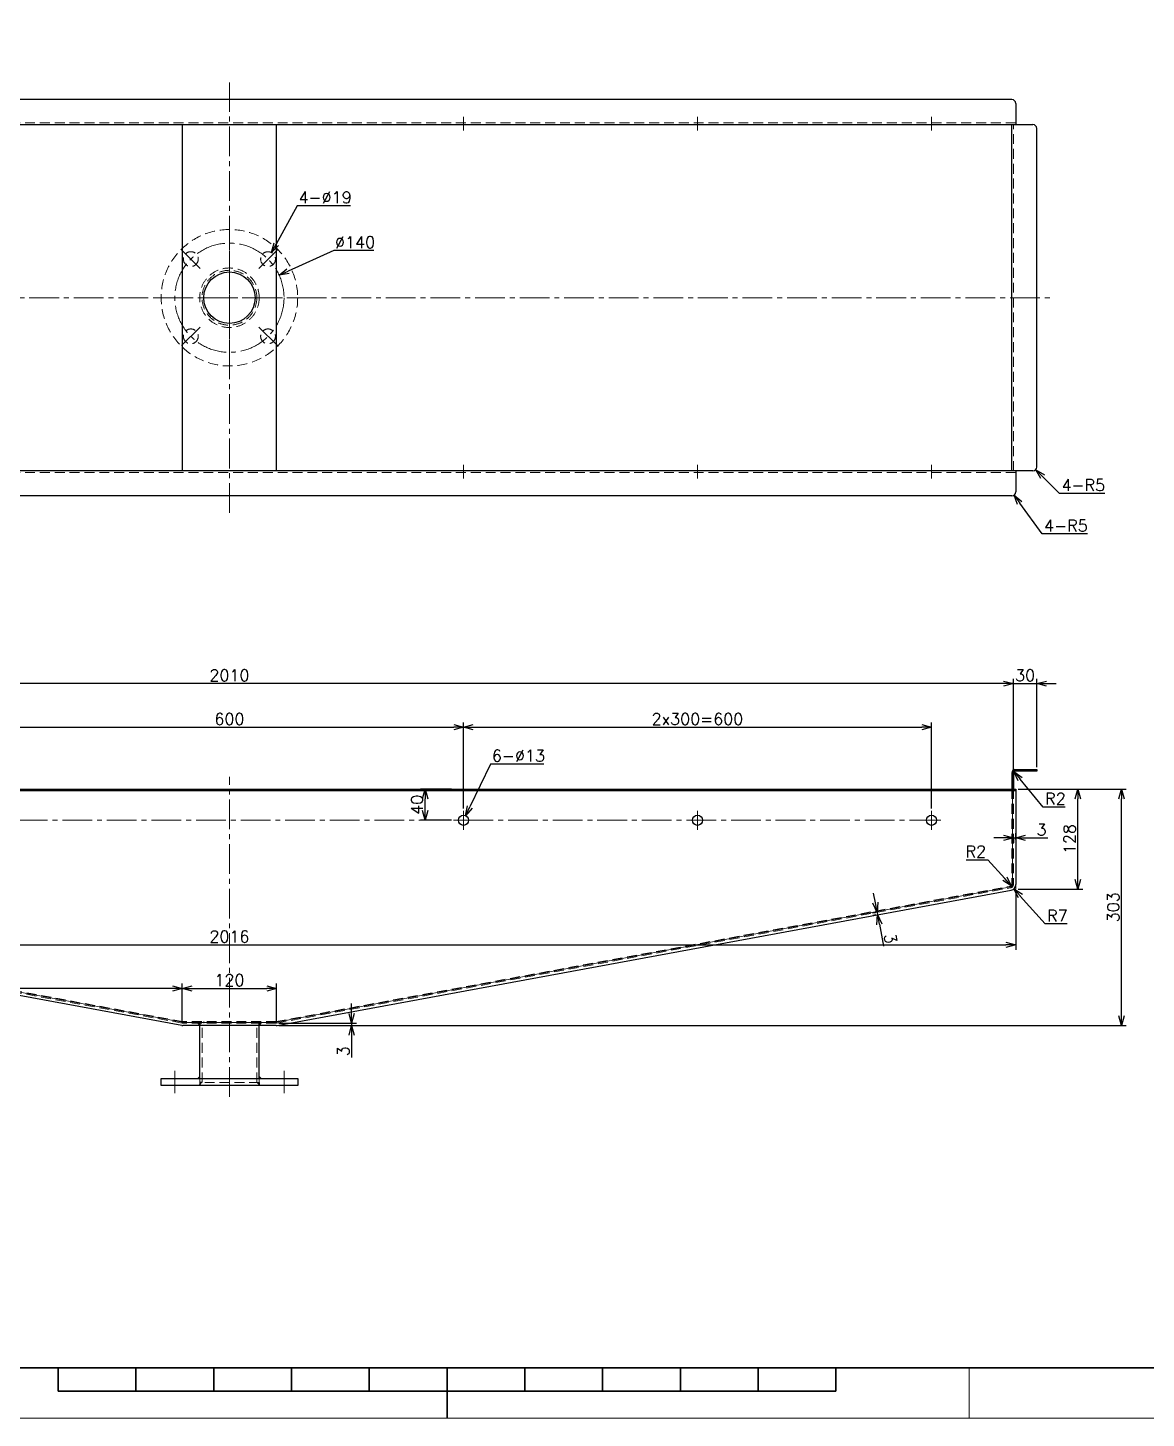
# Model space of a CAD drawing. Header units: millimetres. Extents: x 0 to 4141, y -24 to 2915.
# Drawn here: x 1598 to 3031, y 0 to 1782 of the extents above; entities that cross this region are included whole.
import ezdxf

# ---------------------------------------------------------------- set-up
doc = ezdxf.new("R2010")
doc.units = ezdxf.units.MM
doc.header["$LTSCALE"] = 2
doc.header["$PDMODE"] = 99
doc.header["$PDSIZE"] = 1
doc.linetypes.add('CENTER2', pattern=[28.575, 19.05, -3.175, 3.175, -3.175])
doc.linetypes.add('HIDDEN', pattern=[9.525, 6.35, -3.175])
for name, color, linetype, lineweight in [('04_HIDDEN', 2, 'HIDDEN', 13), ('05_CENTER', 4, 'CENTER2', 13), ('08_DIM', 3, 'Continuous', 13), ('90_FRAME', 5, 'Continuous', 35)]:
    doc.layers.add(name, color=color, linetype=linetype, lineweight=lineweight)
doc.layers.add('10_DRAFT', color=8, linetype='Continuous', lineweight=0, plot=False)
doc.layers.add('91_BLANK', color=5, linetype='Continuous', lineweight=0, plot=False)
doc.styles.add('KSS_TXT', font='txt.shx', dxfattribs={"bigfont": 'extfont2.shx'})
doc.dimstyles.new('KSS_DIM', dxfattribs={"dimscale": 5, "dimtxt": 3, "dimasz": 2.5, "dimexe": 1.25, "dimexo": 0.625, "dimtad": 1, "dimdsep": 46, "dimtxsty": 'KSS_TXT', "dimblk": 'OPEN30', "dimcen": 0, "dimazin": 2, "dimtfac": 0.75, "dimtmove": 0, "dimatfit": 3, "dimldrblk": 'OPEN30', "dimfxl": 1.25, "dimtolj": 1, "dimarcsym": 0})
doc.dimstyles.new('KSS_DIM$3', dxfattribs={"dimscale": 5, "dimtxt": 3, "dimasz": 2.5, "dimexe": 1.25, "dimexo": 0.625, "dimtad": 1, "dimtih": 1, "dimtoh": 1, "dimdsep": 46, "dimtxsty": 'KSS_TXT', "dimblk": 'OPEN30', "dimcen": 0, "dimazin": 2, "dimtfac": 0.75, "dimtofl": 0, "dimtmove": 0, "dimatfit": 3, "dimldrblk": 'OPEN30', "dimfxl": 1.25, "dimtolj": 1, "dimarcsym": 0})
doc.dimstyles.new('KSS_DIM$4', dxfattribs={"dimscale": 5, "dimtxt": 3, "dimasz": 2.5, "dimexe": 1.25, "dimexo": 0.625, "dimtad": 1, "dimtih": 1, "dimtoh": 1, "dimdsep": 46, "dimtxsty": 'KSS_TXT', "dimblk": 'OPEN30', "dimcen": 0, "dimse1": 1, "dimazin": 2, "dimtfac": 0.75, "dimtofl": 0, "dimtmove": 0, "dimatfit": 3, "dimldrblk": 'OPEN30', "dimfxl": 1.25, "dimtolj": 1, "dimarcsym": 0})

# ---------------------------------------------------------------- blocks, each defined once
blk = doc.blocks.new('_Open30')
at = {"color": 0, "linetype": 'ByBlock', "lineweight": -2}
for p, q in [((-1, 0.27), (0, 0)), ((0, 0), (-1, -0.27)), ((0, 0), (-1, 0))]:
    blk.add_line(p, q, dxfattribs=at)
blk = doc.blocks.new('*D153')
at = {"layer": '08_DIM', "color": 0, "lineweight": -2, "transparency": 16777216}
for p, q in [((1556.2, 781.6), (1556.2, 891.9)), ((2156.2, 781.6), (2156.2, 891.9)), ((1568.7, 885.7), (2143.7, 885.7))]:
    blk.add_line(p, q, dxfattribs=at)
at = {"layer": 'Defpoints', "color": 0, "transparency": 16777216}
for p in [(2156.2, 885.7), (1556.2, 778.5), (2156.2, 778.5)]:
    blk.add_point(p, dxfattribs=at)
at = {"layer": '08_DIM', "color": 0, "lineweight": -2, "transparency": 16777216, "xscale": 12.5, "yscale": 12.5, "zscale": 12.5, "rotation": 180}
blk.add_blockref('_Open30', (1556.2, 885.7), dxfattribs=at)
at = {"layer": '08_DIM', "color": 0, "lineweight": -2, "transparency": 16777216, "xscale": 12.5, "yscale": 12.5, "zscale": 12.5}
blk.add_blockref('_Open30', (2156.2, 885.7), dxfattribs=at)
at = {"layer": '08_DIM', "color": 0, "transparency": 16777216, "insert": (1856.2, 896.3), "char_height": 15, "attachment_point": 5, "style": 'KSS_TXT'}
blk.add_mtext('\\A1;600', dxfattribs=at)
blk = doc.blocks.new('*D154')
at = {"layer": '08_DIM', "color": 0, "lineweight": -2, "transparency": 16777216}
for p, q in [((2156.2, 781.6), (2156.2, 891.9)), ((2756.2, 781.6), (2756.2, 891.9)), ((2168.7, 885.7), (2743.7, 885.7))]:
    blk.add_line(p, q, dxfattribs=at)
at = {"layer": 'Defpoints', "color": 0, "transparency": 16777216}
for p in [(2756.2, 885.7), (2156.2, 778.5), (2756.2, 778.5)]:
    blk.add_point(p, dxfattribs=at)
at = {"layer": '08_DIM', "color": 0, "lineweight": -2, "transparency": 16777216, "xscale": 12.5, "yscale": 12.5, "zscale": 12.5, "rotation": 180}
blk.add_blockref('_Open30', (2156.2, 885.7), dxfattribs=at)
at = {"layer": '08_DIM', "color": 0, "lineweight": -2, "transparency": 16777216, "xscale": 12.5, "yscale": 12.5, "zscale": 12.5}
blk.add_blockref('_Open30', (2756.2, 885.7), dxfattribs=at)
at = {"layer": '08_DIM', "color": 0, "transparency": 16777216, "insert": (2456.2, 896.3), "char_height": 15, "attachment_point": 5, "style": 'KSS_TXT'}
blk.add_mtext('\\A1;2x300=600', dxfattribs=at)
blk = doc.blocks.new('*D156')
at = {"layer": '08_DIM', "color": 0, "lineweight": -2, "transparency": 16777216}
for p, q in [((2141.1, 806.4), (2101.1, 806.4)), ((2107.3, 778.9), (2107.3, 793.9)), ((2141.1, 766.4), (2101.1, 766.4))]:
    blk.add_line(p, q, dxfattribs=at)
at = {"layer": 'Defpoints', "color": 0, "transparency": 16777216}
for p in [(2107.3, 806.4), (2144.2, 806.4), (2144.2, 766.4)]:
    blk.add_point(p, dxfattribs=at)
at = {"layer": '08_DIM', "color": 0, "lineweight": -2, "transparency": 16777216, "xscale": 12.5, "yscale": 12.5, "zscale": 12.5}
for p, rotation in [((2107.3, 806.4), 90), ((2107.3, 766.4), 270)]:
    blk.add_blockref('_Open30', p, dxfattribs=dict(at, rotation=rotation))
at = {"layer": '08_DIM', "color": 0, "transparency": 16777216, "insert": (2096.7, 786.4), "char_height": 15, "attachment_point": 5, "rotation": 90, "style": 'KSS_TXT'}
blk.add_mtext('\\A1;40', dxfattribs=at)
blk = doc.blocks.new('*D158')
at = {"layer": '08_DIM', "color": 0, "lineweight": -2, "transparency": 16777216}
for p, q in [((2861.2, 830.6), (2861.2, 947.9)), ((2891.2, 834.6), (2891.2, 947.9)), ((2848.7, 941.6), (2836.2, 941.6)), ((2861.2, 941.6), (2891.2, 941.6)), ((2903.7, 941.6), (2916.2, 941.6))]:
    blk.add_line(p, q, dxfattribs=at)
at = {"layer": 'Defpoints', "color": 0, "transparency": 16777216}
for p in [(2891.2, 941.6), (2861.2, 827.4), (2891.2, 831.4)]:
    blk.add_point(p, dxfattribs=at)
at = {"layer": '08_DIM', "color": 0, "lineweight": -2, "transparency": 16777216, "xscale": 12.5, "yscale": 12.5, "zscale": 12.5}
blk.add_blockref('_Open30', (2861.2, 941.6), dxfattribs=at)
at = {"layer": '08_DIM', "color": 0, "lineweight": -2, "transparency": 16777216, "xscale": 12.5, "yscale": 12.5, "zscale": 12.5, "rotation": 180}
blk.add_blockref('_Open30', (2891.2, 941.6), dxfattribs=at)
at = {"layer": '08_DIM', "color": 0, "transparency": 16777216, "insert": (2876.2, 952.3), "char_height": 15, "attachment_point": 5, "style": 'KSS_TXT'}
blk.add_mtext('\\A1;30', dxfattribs=at)
blk = doc.blocks.new('*D159')
at = {"layer": '08_DIM', "color": 0, "lineweight": -2, "transparency": 16777216}
for p, q in [((851.2, 830.6), (851.2, 947.9)), ((2861.2, 830.6), (2861.2, 947.9)), ((2848.7, 941.6), (863.7, 941.6))]:
    blk.add_line(p, q, dxfattribs=at)
at = {"layer": 'Defpoints', "color": 0, "transparency": 16777216}
for p in [(851.2, 941.6), (851.2, 827.4), (2861.2, 827.4)]:
    blk.add_point(p, dxfattribs=at)
at = {"layer": '08_DIM', "color": 0, "lineweight": -2, "transparency": 16777216, "xscale": 12.5, "yscale": 12.5, "zscale": 12.5, "rotation": 180}
blk.add_blockref('_Open30', (851.2, 941.6), dxfattribs=at)
at = {"layer": '08_DIM', "color": 0, "lineweight": -2, "transparency": 16777216, "xscale": 12.5, "yscale": 12.5, "zscale": 12.5}
blk.add_blockref('_Open30', (2861.2, 941.6), dxfattribs=at)
at = {"layer": '08_DIM', "color": 0, "transparency": 16777216, "insert": (1856.2, 952.3), "char_height": 15, "attachment_point": 5, "style": 'KSS_TXT'}
blk.add_mtext('\\A1;2010', dxfattribs=at)
blk = doc.blocks.new('*D161')
at = {"layer": '08_DIM', "color": 0, "lineweight": -2, "transparency": 16777216}
for p, q in [((1795.8, 506.6), (1795.8, 557.2)), ((1916.6, 506.6), (1916.6, 557.2)), ((1808.3, 550.9), (1904.1, 550.9))]:
    blk.add_line(p, q, dxfattribs=at)
at = {"layer": 'Defpoints', "color": 0, "transparency": 16777216}
for p in [(1916.6, 550.9), (1795.8, 503.4), (1916.6, 503.4)]:
    blk.add_point(p, dxfattribs=at)
at = {"layer": '08_DIM', "color": 0, "lineweight": -2, "transparency": 16777216, "xscale": 12.5, "yscale": 12.5, "zscale": 12.5, "rotation": 180}
blk.add_blockref('_Open30', (1795.8, 550.9), dxfattribs=at)
at = {"layer": '08_DIM', "color": 0, "lineweight": -2, "transparency": 16777216, "xscale": 12.5, "yscale": 12.5, "zscale": 12.5}
blk.add_blockref('_Open30', (1916.6, 550.9), dxfattribs=at)
at = {"layer": '08_DIM', "color": 0, "transparency": 16777216, "insert": (1856.2, 561.5), "char_height": 15, "attachment_point": 5, "style": 'KSS_TXT'}
blk.add_mtext('\\A1;120', dxfattribs=at)
blk = doc.blocks.new('*D162')
at = {"layer": '08_DIM', "color": 0, "lineweight": -2, "transparency": 16777216}
for p, q in [((848.2, 675), (848.2, 544.7)), ((1795.8, 506.6), (1795.8, 557.2)), ((1783.3, 550.9), (860.7, 550.9))]:
    blk.add_line(p, q, dxfattribs=at)
at = {"layer": 'Defpoints', "color": 0, "transparency": 16777216}
for p in [(848.2, 678.1), (848.2, 550.9), (1795.8, 503.4)]:
    blk.add_point(p, dxfattribs=at)
at = {"layer": '08_DIM', "color": 0, "lineweight": -2, "transparency": 16777216, "xscale": 12.5, "yscale": 12.5, "zscale": 12.5, "rotation": 180}
blk.add_blockref('_Open30', (848.2, 550.9), dxfattribs=at)
at = {"layer": '08_DIM', "color": 0, "lineweight": -2, "transparency": 16777216, "xscale": 12.5, "yscale": 12.5, "zscale": 12.5}
blk.add_blockref('_Open30', (1795.8, 550.9), dxfattribs=at)
at = {"layer": '08_DIM', "color": 0, "transparency": 16777216, "insert": (1322, 561.5), "char_height": 15, "attachment_point": 5, "style": 'KSS_TXT'}
blk.add_mtext('\\A1;948', dxfattribs=at)
blk = doc.blocks.new('*D163')
at = {"layer": '08_DIM', "color": 0, "lineweight": -2, "transparency": 16777216}
for p, q in [((848.2, 676.1), (848.2, 600.5)), ((2864.2, 675), (2864.2, 600.5)), ((860.7, 606.8), (2851.7, 606.8))]:
    blk.add_line(p, q, dxfattribs=at)
at = {"layer": 'Defpoints', "color": 0, "transparency": 16777216}
for p in [(848.2, 679.2), (2864.2, 678.1), (2864.2, 606.8)]:
    blk.add_point(p, dxfattribs=at)
at = {"layer": '08_DIM', "color": 0, "lineweight": -2, "transparency": 16777216, "xscale": 12.5, "yscale": 12.5, "zscale": 12.5, "rotation": 180}
blk.add_blockref('_Open30', (848.2, 606.8), dxfattribs=at)
at = {"layer": '08_DIM', "color": 0, "lineweight": -2, "transparency": 16777216, "xscale": 12.5, "yscale": 12.5, "zscale": 12.5}
blk.add_blockref('_Open30', (2864.2, 606.8), dxfattribs=at)
at = {"layer": '08_DIM', "color": 0, "transparency": 16777216, "insert": (1856.2, 617.4), "char_height": 15, "attachment_point": 5, "style": 'KSS_TXT'}
blk.add_mtext('\\A1;2016', dxfattribs=at)
blk = doc.blocks.new('*D164')
at = {"layer": '08_DIM', "color": 0, "lineweight": -2, "transparency": 16777216}
for p, q in [((2867.3, 806.4), (2950.1, 806.4)), ((2943.9, 690.6), (2943.9, 793.9)), ((2867.3, 678.1), (2950.1, 678.1))]:
    blk.add_line(p, q, dxfattribs=at)
at = {"layer": 'Defpoints', "color": 0, "transparency": 16777216}
for p in [(2864.2, 806.4), (2943.9, 806.4), (2864.2, 678.1)]:
    blk.add_point(p, dxfattribs=at)
at = {"layer": '08_DIM', "color": 0, "lineweight": -2, "transparency": 16777216, "xscale": 12.5, "yscale": 12.5, "zscale": 12.5}
for p, rotation in [((2943.9, 806.4), 90), ((2943.9, 678.1), 270)]:
    blk.add_blockref('_Open30', p, dxfattribs=dict(at, rotation=rotation))
at = {"layer": '08_DIM', "color": 0, "transparency": 16777216, "insert": (2933.2, 742.3), "char_height": 15, "attachment_point": 5, "rotation": 90, "style": 'KSS_TXT'}
blk.add_mtext('\\A1;128', dxfattribs=at)
blk = doc.blocks.new('*D165')
at = {"layer": '08_DIM', "color": 0, "lineweight": -2, "transparency": 16777216}
for p, q in [((2867.3, 806.4), (3006, 806.4)), ((2999.8, 515.9), (2999.8, 793.9)), ((1919.7, 503.4), (3006, 503.4))]:
    blk.add_line(p, q, dxfattribs=at)
at = {"layer": 'Defpoints', "color": 0, "transparency": 16777216}
for p in [(2864.2, 806.4), (2999.8, 806.4), (1916.6, 503.4)]:
    blk.add_point(p, dxfattribs=at)
at = {"layer": '08_DIM', "color": 0, "lineweight": -2, "transparency": 16777216, "xscale": 12.5, "yscale": 12.5, "zscale": 12.5}
for p, rotation in [((2999.8, 806.4), 90), ((2999.8, 503.4), 270)]:
    blk.add_blockref('_Open30', p, dxfattribs=dict(at, rotation=rotation))
at = {"layer": '08_DIM', "color": 0, "transparency": 16777216, "insert": (2989.2, 654.9), "char_height": 15, "attachment_point": 5, "rotation": 90, "style": 'KSS_TXT'}
blk.add_mtext('\\A1;303', dxfattribs=at)
blk = doc.blocks.new('*D166')
at = {"layer": '08_DIM', "color": 0, "lineweight": -2, "transparency": 16777216}
for p, q in [((2864.2, 742), (2864.2, 750)), ((2848.7, 743.8), (2836.2, 743.8)), ((2861.2, 744), (2861.2, 737.5)), ((2861.2, 743.8), (2864.2, 743.8)), ((2876.7, 743.8), (2905.5, 743.8))]:
    blk.add_line(p, q, dxfattribs=at)
at = {"layer": 'Defpoints', "color": 0, "transparency": 16777216}
for p in [(2861.2, 747.1), (2864.2, 743.8), (2864.2, 738.8)]:
    blk.add_point(p, dxfattribs=at)
at = {"layer": '08_DIM', "color": 0, "lineweight": -2, "transparency": 16777216, "xscale": 12.5, "yscale": 12.5, "zscale": 12.5}
blk.add_blockref('_Open30', (2861.2, 743.8), dxfattribs=at)
at = {"layer": '08_DIM', "color": 0, "lineweight": -2, "transparency": 16777216, "xscale": 12.5, "yscale": 12.5, "zscale": 12.5, "rotation": 180}
blk.add_blockref('_Open30', (2864.2, 743.8), dxfattribs=at)
at = {"layer": '08_DIM', "color": 0, "transparency": 16777216, "insert": (2897.3, 754.4), "char_height": 15, "attachment_point": 5, "style": 'KSS_TXT'}
blk.add_mtext('\\A1;3', dxfattribs=at)
blk = doc.blocks.new('*D167')
at = {"layer": '08_DIM', "color": 0, "lineweight": -2, "transparency": 16777216}
for p, q in [((2012.9, 518.9), (2012.9, 531.4)), ((1919.4, 506.4), (2019.2, 506.4)), ((1919.7, 503.4), (2019.2, 503.4)), ((2012.9, 506.4), (2012.9, 503.4)), ((2012.9, 490.9), (2012.9, 462.2))]:
    blk.add_line(p, q, dxfattribs=at)
at = {"layer": 'Defpoints', "color": 0, "transparency": 16777216}
for p in [(1916.3, 506.4), (1916.6, 503.4), (2012.9, 503.4)]:
    blk.add_point(p, dxfattribs=at)
at = {"layer": '08_DIM', "color": 0, "lineweight": -2, "transparency": 16777216, "xscale": 12.5, "yscale": 12.5, "zscale": 12.5}
for p, rotation in [((2012.9, 506.4), 270), ((2012.9, 503.4), 90)]:
    blk.add_blockref('_Open30', p, dxfattribs=dict(at, rotation=rotation))
at = {"layer": '08_DIM', "color": 0, "transparency": 16777216, "insert": (2002.3, 470.3), "char_height": 15, "attachment_point": 5, "rotation": 90, "style": 'KSS_TXT'}
blk.add_mtext('\\A1;3', dxfattribs=at)
blk = doc.blocks.new('*D168')
at = {"layer": '08_DIM', "color": 0, "lineweight": -2, "transparency": 16777216}
for p, q in [((2191, 838.4), (2164.5, 783.5)), ((2259.2, 838.4), (2191, 838.4))]:
    blk.add_line(p, q, dxfattribs=at)
at = {"layer": 'Defpoints', "color": 0, "transparency": 16777216}
for p in [(2159, 772.3), (2153.4, 760.6)]:
    blk.add_point(p, dxfattribs=at)
at = {"layer": '08_DIM', "color": 0, "lineweight": -2, "transparency": 16777216, "xscale": 12.5, "yscale": 12.5, "zscale": 12.5, "rotation": 244.2103967882297}
blk.add_blockref('_Open30', (2159, 772.3), dxfattribs=at)
at = {"layer": '08_DIM', "color": 0, "transparency": 16777216, "insert": (2226.7, 849.1), "char_height": 15, "attachment_point": 5, "style": 'KSS_TXT'}
blk.add_mtext('\\A1;\\A1;6-%%C13', dxfattribs=at)
blk = doc.blocks.new('*D169')
at = {"layer": '08_DIM', "color": 0, "lineweight": -2, "transparency": 16777216}
for p, q in [((2684.3, 660.7), (2682.1, 673)), ((2684.5, 648), (2680.5, 647.3)), ((2685, 645.1), (2681, 644.3)), ((2686.6, 648.4), (2687.1, 645.5)), ((2689.4, 633.2), (2694.6, 604.9))]:
    blk.add_line(p, q, dxfattribs=at)
at = {"layer": 'Defpoints', "color": 0, "transparency": 16777216}
for p in [(2687.1, 645.5), (2687.6, 648.6), (2688.1, 645.6)]:
    blk.add_point(p, dxfattribs=at)
at = {"layer": '08_DIM', "color": 0, "lineweight": -2, "transparency": 16777216, "xscale": 12.5, "yscale": 12.5, "zscale": 12.5}
for p, rotation in [((2686.6, 648.4), 280.4436544594592), ((2687.1, 645.5), 100.4436544594592)]:
    blk.add_blockref('_Open30', p, dxfattribs=dict(at, rotation=rotation))
at = {"layer": '08_DIM', "color": 0, "transparency": 16777216, "insert": (2703.6, 614.8), "char_height": 15, "attachment_point": 5, "rotation": 280.4437, "style": 'KSS_TXT'}
blk.add_mtext('\\A1;3', dxfattribs=at)
blk = doc.blocks.new('*D172')
at = {"layer": '08_DIM', "color": 0, "lineweight": -2, "transparency": 16777216}
for p, q in [((2901.8, 633.5), (2870.1, 669.3)), ((2930, 633.5), (2901.8, 633.5))]:
    blk.add_line(p, q, dxfattribs=at)
at = {"layer": 'Defpoints', "color": 0, "transparency": 16777216}
for p in [(2857.2, 683.9), (2861.9, 678.7)]:
    blk.add_point(p, dxfattribs=at)
at = {"layer": '08_DIM', "color": 0, "lineweight": -2, "transparency": 16777216, "xscale": 12.5, "yscale": 12.5, "zscale": 12.5, "rotation": 131.512336926039}
blk.add_blockref('_Open30', (2861.9, 678.7), dxfattribs=at)
at = {"layer": '08_DIM', "color": 0, "transparency": 16777216, "insert": (2917.5, 644.1), "char_height": 15, "attachment_point": 5, "style": 'KSS_TXT'}
blk.add_mtext('\\A1;R7', dxfattribs=at)
blk = doc.blocks.new('*D173')
at = {"layer": '08_DIM', "color": 0, "lineweight": -2, "transparency": 16777216}
for p, q in [((2800.5, 715.8), (2828.6, 715.8)), ((2828.6, 715.8), (2850.2, 691.7))]:
    blk.add_line(p, q, dxfattribs=at)
at = {"layer": 'Defpoints', "color": 0, "transparency": 16777216}
for p in [(2857.2, 683.9), (2858.5, 682.4)]:
    blk.add_point(p, dxfattribs=at)
at = {"layer": '08_DIM', "color": 0, "lineweight": -2, "transparency": 16777216, "xscale": 12.5, "yscale": 12.5, "zscale": 12.5, "rotation": 311.911089887085}
blk.add_blockref('_Open30', (2858.5, 682.4), dxfattribs=at)
at = {"layer": '08_DIM', "color": 0, "transparency": 16777216, "insert": (2813, 726.4), "char_height": 15, "attachment_point": 5, "style": 'KSS_TXT'}
blk.add_mtext('\\A1;R2', dxfattribs=at)
blk = doc.blocks.new('*D175')
at = {"layer": '08_DIM', "color": 0, "lineweight": -2, "transparency": 16777216}
for p, q in [((2899.5, 783.4), (2869.9, 819.3)), ((2927.6, 783.4), (2899.5, 783.4))]:
    blk.add_line(p, q, dxfattribs=at)
at = {"layer": 'Defpoints', "color": 0, "transparency": 16777216}
for p in [(2861.9, 829), (2863.2, 827.4)]:
    blk.add_point(p, dxfattribs=at)
at = {"layer": '08_DIM', "color": 0, "lineweight": -2, "transparency": 16777216, "xscale": 12.5, "yscale": 12.5, "zscale": 12.5, "rotation": 129.4665099089876}
blk.add_blockref('_Open30', (2861.9, 829), dxfattribs=at)
at = {"layer": '08_DIM', "color": 0, "transparency": 16777216, "insert": (2915.1, 794), "char_height": 15, "attachment_point": 5, "style": 'KSS_TXT'}
blk.add_mtext('\\A1;R2', dxfattribs=at)
blk = doc.blocks.new('*D181')
at = {"layer": '08_DIM', "color": 0, "lineweight": -2, "transparency": 16777216}
for p, q in [((2920.3, 1185.5), (2898.6, 1207)), ((2978.4, 1185.5), (2920.3, 1185.5))]:
    blk.add_line(p, q, dxfattribs=at)
at = {"layer": 'Defpoints', "color": 0, "transparency": 16777216}
for p in [(2886.2, 1219.3), (2889.8, 1215.8)]:
    blk.add_point(p, dxfattribs=at)
at = {"layer": '08_DIM', "color": 0, "lineweight": -2, "transparency": 16777216, "xscale": 12.5, "yscale": 12.5, "zscale": 12.5, "rotation": 135.2161381443887}
blk.add_blockref('_Open30', (2889.8, 1215.8), dxfattribs=at)
at = {"layer": '08_DIM', "color": 0, "transparency": 16777216, "insert": (2950.9, 1196.1), "char_height": 15, "attachment_point": 5, "style": 'KSS_TXT'}
blk.add_mtext('\\A1;\\A1;4-R5', dxfattribs=at)
blk = doc.blocks.new('*D182')
at = {"layer": '08_DIM', "color": 0, "lineweight": -2, "transparency": 16777216}
for p, q in [((2898, 1133.5), (2869.4, 1173.1)), ((2956.1, 1133.5), (2898, 1133.5))]:
    blk.add_line(p, q, dxfattribs=at)
at = {"layer": 'Defpoints', "color": 0, "transparency": 16777216}
for p in [(2859.2, 1187.3), (2862.1, 1183.2)]:
    blk.add_point(p, dxfattribs=at)
at = {"layer": '08_DIM', "color": 0, "lineweight": -2, "transparency": 16777216, "xscale": 12.5, "yscale": 12.5, "zscale": 12.5, "rotation": 125.784493474852}
blk.add_blockref('_Open30', (2862.1, 1183.2), dxfattribs=at)
at = {"layer": '08_DIM', "color": 0, "transparency": 16777216, "insert": (2928.6, 1144.1), "char_height": 15, "attachment_point": 5, "style": 'KSS_TXT'}
blk.add_mtext('\\A1;\\A1;4-R5', dxfattribs=at)
blk = doc.blocks.new('*D183')
at = {"layer": '08_DIM', "color": 0, "lineweight": -2, "transparency": 16777216}
for p, q in [((1990.1, 1496.8), (1931.4, 1470.3)), ((2041.3, 1496.8), (1990.1, 1496.8))]:
    blk.add_line(p, q, dxfattribs=at)
at = {"layer": 'Defpoints', "color": 0, "transparency": 16777216}
for p in [(1920, 1465.1), (1792.4, 1407.4)]:
    blk.add_point(p, dxfattribs=at)
at = {"layer": '08_DIM', "color": 0, "lineweight": -2, "transparency": 16777216, "xscale": 12.5, "yscale": 12.5, "zscale": 12.5, "rotation": 204.3282260652949}
blk.add_blockref('_Open30', (1920, 1465.1), dxfattribs=at)
at = {"layer": '08_DIM', "color": 0, "transparency": 16777216, "insert": (2017.3, 1507.4), "char_height": 15, "attachment_point": 5, "style": 'KSS_TXT'}
blk.add_mtext('\\A1;%%C140', dxfattribs=at)
blk = doc.blocks.new('*D184')
at = {"layer": '08_DIM', "color": 0, "lineweight": -2, "transparency": 16777216}
for p, q in [((1943.2, 1554.2), (1916.3, 1505.1)), ((2011.4, 1554.2), (1943.2, 1554.2))]:
    blk.add_line(p, q, dxfattribs=at)
at = {"layer": 'Defpoints', "color": 0, "transparency": 16777216}
for p in [(1910.3, 1494.1), (1901.1, 1477.4)]:
    blk.add_point(p, dxfattribs=at)
at = {"layer": '08_DIM', "color": 0, "lineweight": -2, "transparency": 16777216, "xscale": 12.5, "yscale": 12.5, "zscale": 12.5, "rotation": 241.2829413733195}
blk.add_blockref('_Open30', (1910.3, 1494.1), dxfattribs=at)
at = {"layer": '08_DIM', "color": 0, "transparency": 16777216, "insert": (1978.9, 1564.9), "char_height": 15, "attachment_point": 5, "style": 'KSS_TXT'}
blk.add_mtext('\\A1;\\A1;4-%%C19', dxfattribs=at)

msp = doc.modelspace()

# ---------------------------------------------------------------- linework, layer by layer
at = {"color": 0}
for p, q in [((2859.213, 1690.28), (853.213, 1690.28)), ((2864.213, 1685.28), (2864.213, 1658.28)), ((826.213, 1658.28), (2886.213, 1658.28)), ((2859.213, 1214.28), (2859.213, 1658.28)), ((2891.213, 1219.28), (2891.213, 1653.28)), ((2886.213, 1214.28), (826.213, 1214.28)), ((2864.213, 1214.28), (2864.213, 1187.28)), ((2859.213, 1182.28), (853.213, 1182.28)), ((2859.213, 827.435), (2859.213, 806.435)), ((2861.213, 827.435), (2861.213, 806.435)), ((2863.213, 831.435), (2891.213, 831.435)), ((2891.213, 829.435), (2863.213, 829.435)), ((2891.213, 831.435), (2891.213, 829.435)), ((848.213, 806.435), (2864.213, 806.435)), ((848.213, 804.435), (2864.213, 804.435)), ((2864.213, 806.435), (2864.213, 683.933)), ((1795.218, 503.551), (853.944, 677.048)), ((1917.207, 503.551), (2858.482, 677.048)), ((1915.939, 503.435), (1796.487, 503.435)), ((1818.063, 435.435), (1818.063, 506.435)), ((1894.363, 435.435), (1894.363, 506.435))]:
    msp.add_line(p, q, dxfattribs=at)
at = {"color": 3}
for points in [[(1916.213, 1658.28), (1916.213, 1214.28), (1796.213, 1214.28), (1796.213, 1658.28)], [(1818.063, 506.435), (1818.063, 503.935), (1818.063, 503.935), (1815.563, 506.435)], [(1894.363, 506.435), (1894.363, 503.935), (1894.363, 503.935), (1896.863, 506.435)], [(1818.063, 435.435), (1818.063, 437.935), (1818.063, 437.935), (1815.563, 435.435)], [(1818.063, 430.435), (1818.063, 427.935), (1818.063, 427.935), (1820.563, 430.435)], [(1894.363, 430.435), (1894.363, 427.935), (1894.363, 427.935), (1891.863, 430.435)], [(1894.363, 435.435), (1894.363, 437.935), (1894.363, 437.935), (1896.863, 435.435)]]:
    msp.add_lwpolyline(points, close=True, dxfattribs=at)
at = {"color": 0}
msp.add_lwpolyline([(1943.713, 435.435), (1943.713, 426.435), (1768.713, 426.435), (1768.713, 435.435)], close=True, dxfattribs=at)
for centre, radius in [((1856.213, 1436.28), 33), ((2156.213, 766.435), 6.5), ((2456.213, 766.435), 6.5), ((2756.213, 766.435), 6.5)]:
    msp.add_circle(centre, radius, dxfattribs=at)
for centre, radius, start, end in [((2859.213, 1685.28), 5, 0, 90), ((2886.213, 1653.28), 5, 0, 90), ((2886.213, 1219.28), 5, 270, 0), ((2859.213, 1187.28), 5, 270, 0), ((2863.213, 827.435), 2, 90, 180), ((2857.213, 683.933), 7, 280.443654, 0), ((1796.487, 510.435), 7, 259.556346, 270), ((1915.939, 510.435), 7, 270, 280.443654)]:
    msp.add_arc(centre, radius, start, end, dxfattribs=at)
msp.add_arc((2863.213, 827.435), 4, 90, 180)
at = {"layer": '04_HIDDEN'}
for p, q in [((2864.213, 1660.28), (848.213, 1660.28)), ((2861.213, 1214.28), (2861.213, 1658.28)), ((2864.213, 1212.28), (848.213, 1212.28)), ((2859.213, 806.435), (2859.213, 683.933)), ((2861.213, 806.435), (2861.213, 683.933)), ((1795.762, 506.501), (854.488, 679.999)), ((1796.124, 508.468), (854.85, 681.966)), ((1916.301, 508.468), (2857.575, 681.966)), ((1916.664, 506.501), (2857.938, 679.999)), ((1915.939, 508.435), (1796.487, 508.435)), ((1915.939, 506.435), (1796.487, 506.435)), ((1821.063, 430.435), (1821.063, 506.435)), ((1823.213, 506.435), (1823.213, 508.435)), ((1889.213, 506.435), (1889.213, 508.435)), ((1891.363, 430.435), (1891.363, 506.435)), ((1818.063, 435.435), (1818.063, 426.435)), ((1894.363, 430.435), (1818.063, 430.435)), ((1894.363, 435.435), (1894.363, 426.435))]:
    msp.add_line(p, q, dxfattribs=at)
for centre, radius in [((1856.213, 1436.28), 87.5), ((1806.715, 1485.777), 9.5), ((1905.71, 1485.777), 9.5), ((1856.213, 1436.28), 38.15), ((1856.213, 1436.28), 35.15), ((1806.715, 1386.783), 9.5), ((1905.71, 1386.783), 9.5)]:
    msp.add_circle(centre, radius, dxfattribs=at)
for centre, radius, start, end in [((2857.213, 683.933), 2, 280.443654, 0), ((2857.213, 683.933), 4, 280.443654, 0), ((1796.487, 510.435), 4, 259.556346, 270), ((1796.487, 510.435), 2, 259.556346, 270), ((1915.939, 510.435), 2, 270, 280.443654), ((1915.939, 510.435), 4, 270, 280.443654)]:
    msp.add_arc(centre, radius, start, end, dxfattribs=at)
at = {"layer": '05_CENTER'}
for p, q in [((1856.213, 1160.426), (1856.213, 1712.134)), ((2156.213, 1650.625), (2156.213, 1667.971)), ((2456.213, 1650.625), (2456.213, 1667.971)), ((2756.213, 1650.625), (2756.213, 1667.971)), ((1856.213, 1339.099), (1856.213, 1533.461)), ((1818.641, 1473.852), (1794.79, 1497.703)), ((1893.785, 1473.852), (1917.636, 1497.703)), ((799.535, 1436.28), (2912.89, 1436.28)), ((1759.031, 1436.28), (1953.394, 1436.28)), ((1818.641, 1398.708), (1794.79, 1374.857)), ((1893.785, 1398.708), (1917.636, 1374.857)), ((2156.213, 1221.935), (2156.213, 1204.589)), ((2456.213, 1221.935), (2456.213, 1204.589)), ((2756.213, 1221.935), (2756.213, 1204.589)), ((1856.213, 412.045), (1856.213, 821.99)), ((956.213, 766.435), (2756.213, 766.435)), ((2144.18, 766.435), (2168.245, 766.435)), ((2156.213, 754.403), (2156.213, 778.467)), ((2444.18, 766.435), (2468.245, 766.435)), ((2456.213, 754.403), (2456.213, 778.467)), ((2744.18, 766.435), (2768.245, 766.435)), ((2756.213, 754.403), (2756.213, 778.467)), ((1786.213, 445.384), (1786.213, 416.854)), ((1926.213, 445.384), (1926.213, 416.854))]:
    msp.add_line(p, q, dxfattribs=at)
msp.add_circle((1856.213, 1436.28), 70, dxfattribs=at)
at = {"layer": '08_DIM'}
for p, q in [((2864.213, 678.105), (2858.482, 677.048)), ((2864.213, 683.933), (2864.213, 678.105)), ((1795.847, 503.435), (1795.218, 503.551)), ((1796.487, 503.435), (1795.847, 503.435)), ((1915.939, 503.435), (1916.578, 503.435)), ((1916.578, 503.435), (1917.207, 503.551))]:
    msp.add_line(p, q, dxfattribs=at)
at = {"layer": '10_DRAFT'}
for p, q in [((2857.757, 680.982), (2860.213, 681.435)), ((2860.213, 681.435), (2860.213, 683.933)), ((1796.121, 506.435), (1795.762, 506.501)), ((1796.213, 507.435), (1795.943, 507.485)), ((1796.487, 506.435), (1796.121, 506.435)), ((1796.304, 508.435), (1796.124, 508.468)), ((1796.487, 507.435), (1796.213, 507.435)), ((1796.487, 508.435), (1796.304, 508.435)), ((1915.939, 508.435), (1916.121, 508.435)), ((1915.939, 507.435), (1916.213, 507.435)), ((1915.939, 506.435), (1916.304, 506.435)), ((1916.121, 508.435), (1916.301, 508.468)), ((1916.213, 507.435), (1916.482, 507.485)), ((1916.304, 506.435), (1916.664, 506.501))]:
    msp.add_line(p, q, dxfattribs=at)
for points in [[(1856.213, 507.435), (1796.487, 507.435, -0.04560061), (1795.943, 507.485), (854.669, 680.982, -0.36177952), (852.213, 683.933), (852.213, 827.435, 0.41421356), (849.213, 830.435), (821.213, 830.435)], [(1856.213, 507.435), (1915.939, 507.435, 0.04560061), (1916.482, 507.485), (2857.757, 680.982, 0.36177952), (2860.213, 683.933), (2860.213, 827.435, -0.41421356), (2863.213, 830.435), (2891.213, 830.435)]]:
    msp.add_lwpolyline(points, format="xyb", dxfattribs=at)
at = {"layer": '90_FRAME'}
for p, q in [((1636.676, 34.608), (1636.676, 64.52)), ((1736.384, 34.608), (1736.384, 64.52)), ((1836.091, 34.608), (1836.091, 64.52)), ((1935.798, 34.608), (1935.798, 64.52)), ((2035.505, 34.608), (2035.505, 64.52)), ((2135.212, 0), (2135.212, 64.52)), ((2234.919, 34.608), (2234.919, 64.52)), ((2334.626, 34.608), (2334.626, 64.52)), ((2434.334, 34.608), (2434.334, 64.52)), ((2534.041, 34.608), (2534.041, 64.52)), ((2633.748, 34.608), (2633.748, 64.52)), ((1636.676, 34.608), (2633.748, 34.608))]:
    msp.add_line(p, q, dxfattribs=at)
at = {"layer": '90_FRAME', "color": 4, "lineweight": 13}
msp.add_line((2804.546, 0), (2804.546, 64.52), dxfattribs=at)
at = {"layer": '90_FRAME'}
msp.add_lwpolyline([(194.23, 64.52), (4076.195, 64.52), (4076.195, 2839.789), (194.23, 2839.789)], close=True, dxfattribs=at)
at = {"layer": '91_BLANK'}
msp.add_lwpolyline([(0, 0), (4141.004, 0), (4141.004, 2914.599), (0, 2914.599)], close=True, dxfattribs=at)

# ---------------------------------------------------------------- dimensions: what is measured, and where the dimension line sits
at = {"layer": '08_DIM'}
for p1, p2, text, picture, middle in [((1901.146, 1477.446), (1910.275, 1494.109), '\\A1;4-<>', '*D184', (1978.852, 1554.248)), ((2153.385, 760.582), (2159.041, 772.288), '\\A1;6-<>', '*D168', (2226.681, 838.438))]:
    dim = msp.add_diameter_dim_2p(p1=p1, p2=p2, text=text, dimstyle='KSS_DIM$3', override={"dimpost": '%%C<>', "dimtxsty": 'KSS_TXT', "dimtfill": 0, "dimtfillclr": 0}, dxfattribs=at)
    dim.commit()
    dim.dimension.update_dxf_attribs({"geometry": picture, "text_midpoint": middle, "dimtype": 163})
dim = msp.add_diameter_dim_2p(p1=(1792.429, 1407.443), p2=(1919.997, 1465.117), dimstyle='KSS_DIM$3', override={"dimpost": '%%C<>'}, dxfattribs=at)
dim.commit()
dim.dimension.update_dxf_attribs({"geometry": '*D183', "text_midpoint": (2017.281, 1496.809), "dimtype": 163})
for center, mpoint, picture, middle in [((2886.213, 1219.28), (2889.762, 1215.758), '*D181', (2950.9, 1185.474)), ((2859.213, 1187.28), (2862.136, 1183.224), '*D182', (2928.62, 1133.476))]:
    dim = msp.add_radius_dim(center=center, mpoint=mpoint, text='\\A1;4-<>', dimstyle='KSS_DIM$4', override={"dimpost": 'R<>', "dimtxsty": 'KSS_TXT', "dimtfill": 0, "dimtfillclr": 0}, dxfattribs=at)
    dim.commit()
    dim.dimension.update_dxf_attribs({"geometry": picture, "text_midpoint": middle, "dimtype": 164})
for base, p1, p2, picture, middle in [((851.213, 941.649), (2861.213, 827.435), (851.213, 827.435), '*D159', (1856.213, 952.274)), ((2891.213, 941.649), (2861.213, 827.435), (2891.213, 831.435), '*D158', (2876.213, 952.274)), ((2156.213, 885.652), (1556.213, 778.467), (2156.213, 778.467), '*D153', (1856.213, 896.277)), ((2864.213, 743.784), (2861.213, 747.126), (2864.213, 738.843), '*D166', (2897.338, 754.409)), ((2864.213, 606.755), (848.213, 679.191), (2864.213, 678.105), '*D163', (1856.213, 617.38))]:
    dim = msp.add_linear_dim(base=base, p1=p1, p2=p2, dimstyle='KSS_DIM', dxfattribs=at)
    dim.commit()
    dim.dimension.update_dxf_attribs({"geometry": picture, "text_midpoint": middle})
dim = msp.add_linear_dim(base=(2756.213, 885.652), p1=(2156.213, 778.467), p2=(2756.213, 778.467), text='2x300=<>', dimstyle='KSS_DIM', dxfattribs=at)
dim.commit()
dim.dimension.update_dxf_attribs({"geometry": '*D154', "text_midpoint": (2456.213, 896.277)})
for center, mpoint, picture, middle in [((2863.213, 827.435), (2864.484, 825.891), '*D175', (2915.132, 783.354)), ((2857.213, 683.933), (2855.877, 685.421), '*D173', (2813.024, 715.755)), ((2857.213, 683.933), (2861.852, 678.691), '*D172', (2917.457, 633.522))]:
    dim = msp.add_radius_dim(center=center, mpoint=mpoint, dimstyle='KSS_DIM$4', override={"dimpost": 'R<>'}, dxfattribs=at)
    dim.commit()
    dim.dimension.update_dxf_attribs({"geometry": picture, "text_midpoint": middle, "dimtype": 164})
for base, p1, p2, picture, middle in [((2999.796, 806.435), (1916.578, 503.435), (2864.213, 806.435), '*D165', (2989.171, 654.935)), ((2107.349, 806.435), (2144.18, 766.435), (2144.18, 806.435), '*D156', (2096.724, 786.435)), ((2012.915, 503.435), (1916.304, 506.435), (1916.578, 503.435), '*D167', (2002.29, 470.31))]:
    dim = msp.add_linear_dim(base=base, p1=p1, p2=p2, angle=90, dimstyle='KSS_DIM', dxfattribs=at)
    dim.commit()
    dim.dimension.update_dxf_attribs({"geometry": picture, "text_midpoint": middle})
dim = msp.add_linear_dim(base=(2943.858, 806.435), p1=(2864.213, 678.105), p2=(2864.213, 806.435), angle=90, dimstyle='KSS_DIM', override={"dimdec": 0}, dxfattribs=at)
dim.commit()
dim.dimension.update_dxf_attribs({"geometry": '*D164', "text_midpoint": (2933.233, 742.27)})
dim = msp.add_linear_dim(base=(848.213, 550.925), p1=(1795.847, 503.435), p2=(848.213, 678.105), dimstyle='KSS_DIM', override={"dimdec": 0}, dxfattribs=at)
dim.commit()
dim.dimension.update_dxf_attribs({"geometry": '*D162', "text_midpoint": (1322.03, 561.55)})
dim = msp.add_aligned_dim(p1=(2687.563, 648.595), p2=(2688.107, 645.645), distance=-0.983, dimstyle='KSS_DIM', dxfattribs=at)
dim.commit()
dim.dimension.update_dxf_attribs({"geometry": '*D169', "text_midpoint": (2703.594, 614.816)})
dim = msp.add_linear_dim(base=(1916.578, 550.925), p1=(1795.847, 503.435), p2=(1916.578, 503.435), text='120', dimstyle='KSS_DIM', override={"dimdec": 0}, dxfattribs=at)
dim.commit()
dim.dimension.update_dxf_attribs({"geometry": '*D161', "text_midpoint": (1856.213, 561.55)})

doc.saveas('drawing.dxf')
